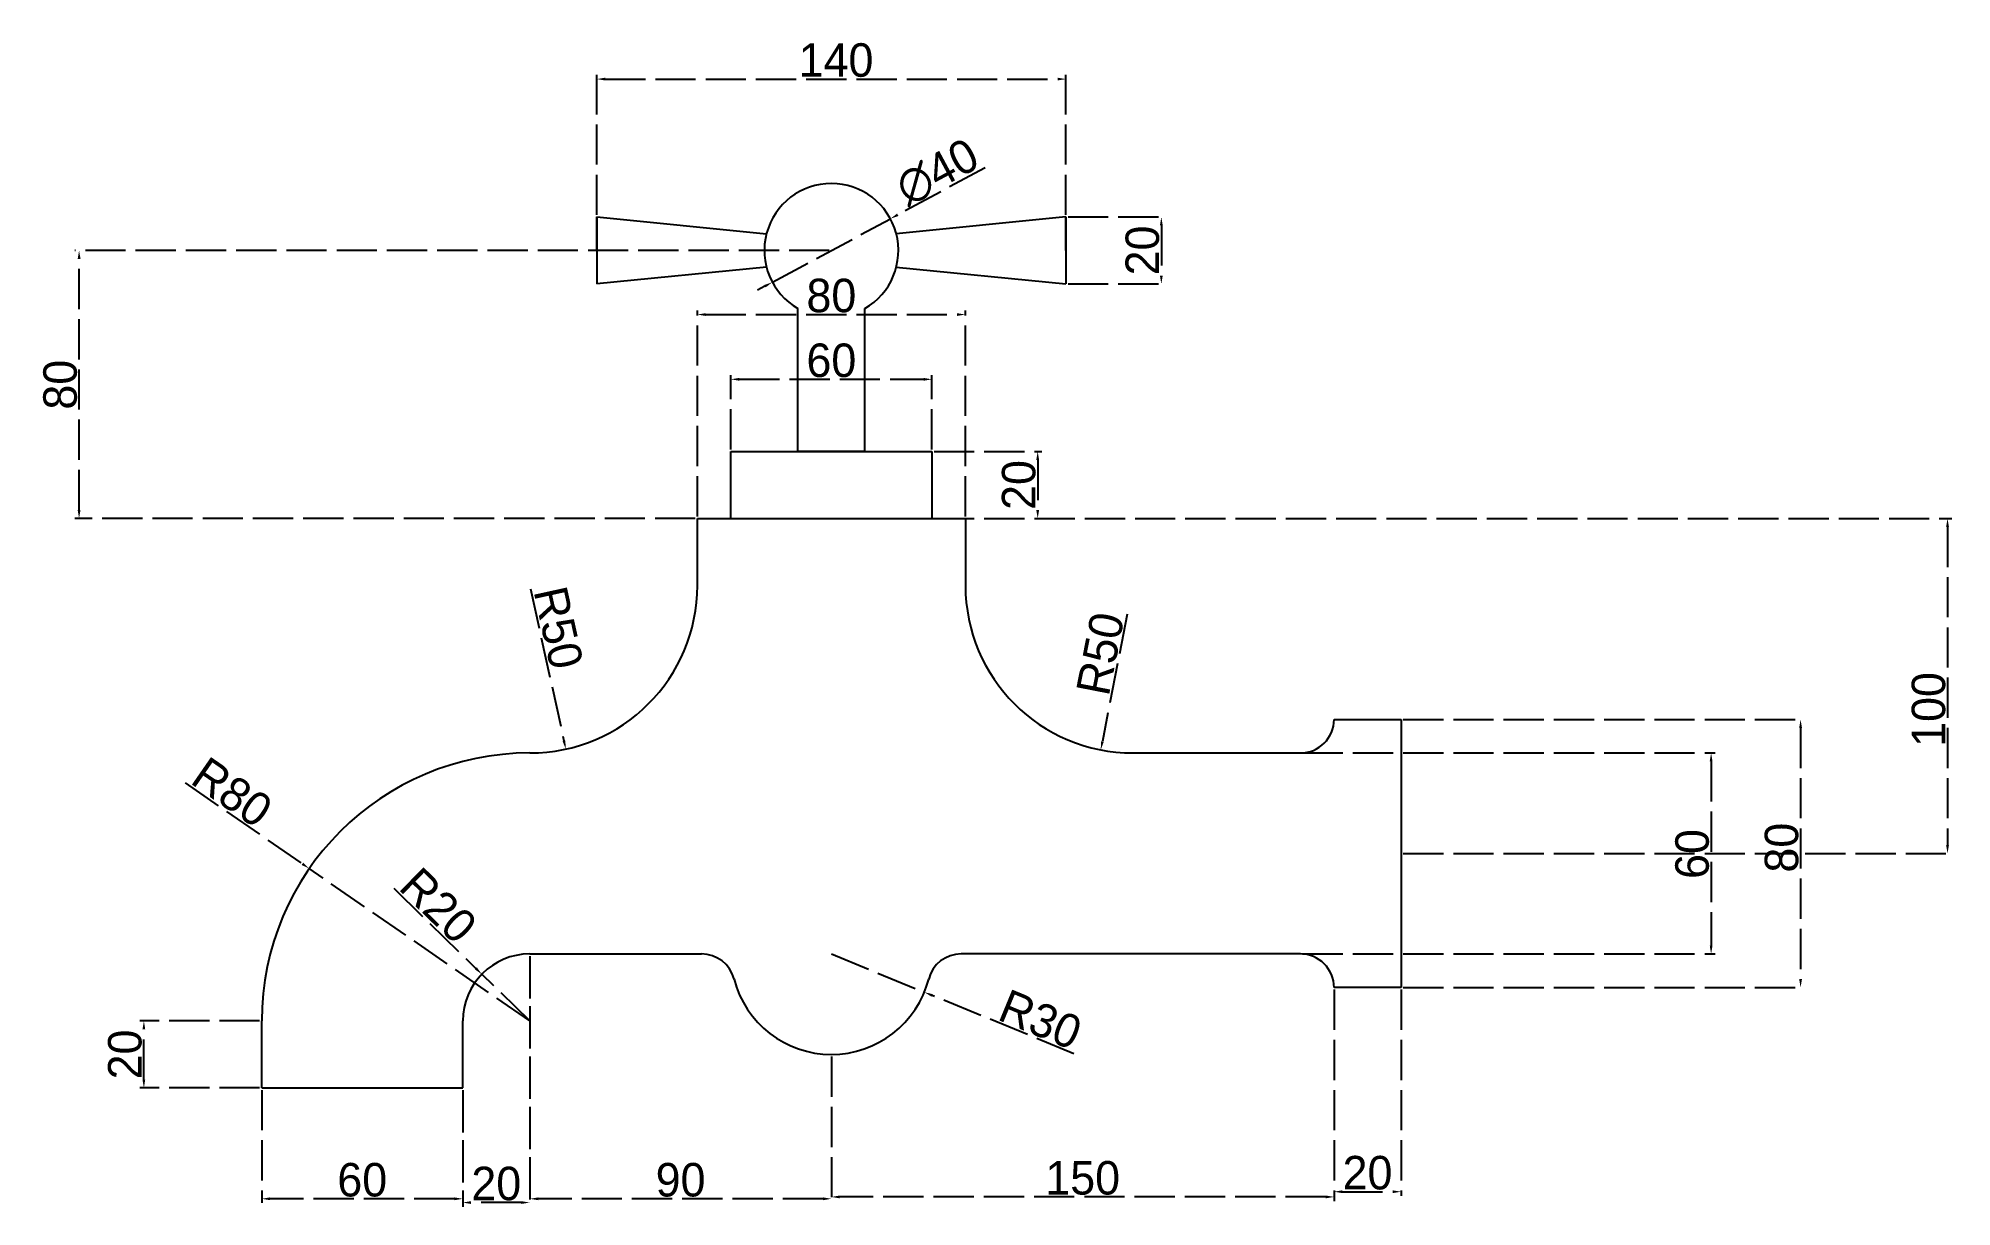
# Model space of a CAD drawing. Header units: millimetres. Extents: x 637 to 1208, y 357 to 706.
import ezdxf

# ---------------------------------------------------------------- set-up
doc = ezdxf.new("R2010")
doc.units = ezdxf.units.MM
doc.linetypes.add('ACAD_ISO02W100', pattern=[15, 12, -3])
doc.layers.add('Ölçülendirme', color=7, linetype='Continuous')
doc.dimstyles.new('ISO-25', dxfattribs={"dimtxt": 2.5, "dimasz": 2.5, "dimexe": 1.25, "dimexo": 0.625, "dimtad": 1, "dimtxsty": 'Standard', "dimcen": 2.5, "dimadec": 0, "dimazin": 0, "dimtfac": 1, "dimtmove": 0, "dimatfit": 3, "dimfxl": 1, "dimarcsym": 0})

# ---------------------------------------------------------------- blocks, each defined once
blk = doc.blocks.new('*D1')
at = {"layer": 'Defpoints', "color": 0, "linetype": 'ACAD_ISO02W100'}
for p in [(943.33, 693.76), (803.33, 652.6), (943.33, 652.6)]:
    blk.add_point(p, dxfattribs=at)
at = {"layer": 'Ölçülendirme', "color": 0, "linetype": 'ACAD_ISO02W100', "lineweight": -2}
for p, q in [((803.33, 653.23), (803.33, 695.01)), ((805.83, 693.76), (940.83, 693.76)), ((943.33, 653.23), (943.33, 695.01))]:
    blk.add_line(p, q, dxfattribs=at)
at = {"layer": 'Ölçülendirme', "color": 0, "linetype": 'ACAD_ISO02W100'}
for points in [[(805.83, 694.18), (805.83, 693.35), (803.33, 693.76)], [(940.83, 694.18), (940.83, 693.35), (943.33, 693.76)]]:
    blk.add_solid(points, dxfattribs=at)
at = {"layer": 'Ölçülendirme', "color": 0, "linetype": 'ACAD_ISO02W100', "insert": (874.72, 699.39), "char_height": 10, "attachment_point": 5}
blk.add_mtext('140', dxfattribs=at)
blk = doc.blocks.new('*D2')
at = {"layer": 'Defpoints', "color": 0, "linetype": 'ACAD_ISO02W100'}
for p in [(943.33, 652.6), (943.33, 632.6), (971.8, 632.6)]:
    blk.add_point(p, dxfattribs=at)
at = {"layer": 'Ölçülendirme', "color": 0, "linetype": 'ACAD_ISO02W100', "lineweight": -2}
for p, q in [((943.96, 652.6), (973.05, 652.6)), ((971.8, 650.1), (971.8, 635.1)), ((943.96, 632.6), (973.05, 632.6))]:
    blk.add_line(p, q, dxfattribs=at)
at = {"layer": 'Ölçülendirme', "color": 0, "linetype": 'ACAD_ISO02W100'}
for points in [[(971.39, 650.1), (972.22, 650.1), (971.8, 652.6)], [(971.39, 635.1), (972.22, 635.1), (971.8, 632.6)]]:
    blk.add_solid(points, dxfattribs=at)
at = {"layer": 'Ölçülendirme', "color": 0, "linetype": 'ACAD_ISO02W100', "insert": (966.18, 642.6), "char_height": 10, "attachment_point": 5, "rotation": 90}
blk.add_mtext('20', dxfattribs=at)
blk = doc.blocks.new('*D3')
at = {"layer": 'Defpoints', "color": 0, "linetype": 'ACAD_ISO02W100'}
for p in [(648.83, 642.6), (873.33, 642.6), (833.33, 562.6)]:
    blk.add_point(p, dxfattribs=at)
at = {"layer": 'Ölçülendirme', "color": 0, "linetype": 'ACAD_ISO02W100', "lineweight": -2}
for p, q in [((872.71, 642.6), (647.58, 642.6)), ((648.83, 565.1), (648.83, 640.1)), ((832.71, 562.6), (647.58, 562.6))]:
    blk.add_line(p, q, dxfattribs=at)
at = {"layer": 'Ölçülendirme', "color": 0, "linetype": 'ACAD_ISO02W100'}
for points in [[(648.41, 640.1), (649.25, 640.1), (648.83, 642.6)], [(648.41, 565.1), (649.25, 565.1), (648.83, 562.6)]]:
    blk.add_solid(points, dxfattribs=at)
at = {"layer": 'Ölçülendirme', "color": 0, "linetype": 'ACAD_ISO02W100', "insert": (643.21, 602.54), "char_height": 10, "attachment_point": 5, "rotation": 90}
blk.add_mtext('80', dxfattribs=at)
blk = doc.blocks.new('*D4')
at = {"layer": 'Defpoints', "color": 0, "linetype": 'ACAD_ISO02W100'}
for p in [(903.33, 604.14), (843.33, 582.6), (903.33, 582.6)]:
    blk.add_point(p, dxfattribs=at)
at = {"layer": 'Ölçülendirme', "color": 0, "linetype": 'ACAD_ISO02W100', "lineweight": -2}
for p, q in [((843.33, 583.23), (843.33, 605.39)), ((903.33, 583.23), (903.33, 605.39)), ((845.83, 604.14), (900.83, 604.14))]:
    blk.add_line(p, q, dxfattribs=at)
at = {"layer": 'Ölçülendirme', "color": 0, "linetype": 'ACAD_ISO02W100'}
for points in [[(845.83, 604.56), (845.83, 603.72), (843.33, 604.14)], [(900.83, 604.56), (900.83, 603.72), (903.33, 604.14)]]:
    blk.add_solid(points, dxfattribs=at)
at = {"layer": 'Ölçülendirme', "color": 0, "linetype": 'ACAD_ISO02W100', "insert": (873.33, 609.76), "char_height": 10, "attachment_point": 5}
blk.add_mtext('60', dxfattribs=at)
blk = doc.blocks.new('*D5')
at = {"layer": 'Defpoints', "color": 0, "linetype": 'ACAD_ISO02W100'}
for p in [(913.33, 623.48), (833.33, 562.6), (913.33, 562.6)]:
    blk.add_point(p, dxfattribs=at)
at = {"layer": 'Ölçülendirme', "color": 0, "linetype": 'ACAD_ISO02W100', "lineweight": -2}
for p, q in [((833.33, 563.23), (833.33, 624.73)), ((835.83, 623.48), (910.83, 623.48)), ((913.33, 563.23), (913.33, 624.73))]:
    blk.add_line(p, q, dxfattribs=at)
at = {"layer": 'Ölçülendirme', "color": 0, "linetype": 'ACAD_ISO02W100'}
for points in [[(835.83, 623.89), (835.83, 623.06), (833.33, 623.48)], [(910.83, 623.89), (910.83, 623.06), (913.33, 623.48)]]:
    blk.add_solid(points, dxfattribs=at)
at = {"layer": 'Ölçülendirme', "color": 0, "linetype": 'ACAD_ISO02W100', "insert": (873.33, 629.1), "char_height": 10, "attachment_point": 5}
blk.add_mtext('80', dxfattribs=at)
blk = doc.blocks.new('*D6')
at = {"layer": 'Defpoints', "color": 0, "linetype": 'ACAD_ISO02W100'}
for p in [(903.33, 582.6), (903.33, 562.6), (934.91, 562.6)]:
    blk.add_point(p, dxfattribs=at)
at = {"layer": 'Ölçülendirme', "color": 0, "linetype": 'ACAD_ISO02W100', "lineweight": -2}
for p, q in [((903.96, 582.6), (936.16, 582.6)), ((934.91, 580.1), (934.91, 565.1)), ((903.96, 562.6), (936.16, 562.6))]:
    blk.add_line(p, q, dxfattribs=at)
at = {"layer": 'Ölçülendirme', "color": 0, "linetype": 'ACAD_ISO02W100'}
for points in [[(934.49, 580.1), (935.32, 580.1), (934.91, 582.6)], [(934.49, 565.1), (935.32, 565.1), (934.91, 562.6)]]:
    blk.add_solid(points, dxfattribs=at)
at = {"layer": 'Ölçülendirme', "color": 0, "linetype": 'ACAD_ISO02W100', "insert": (929.28, 572.6), "char_height": 10, "attachment_point": 5, "rotation": 90}
blk.add_mtext('20', dxfattribs=at)
blk = doc.blocks.new('*D7')
at = {"layer": 'Defpoints', "color": 0, "linetype": 'ACAD_ISO02W100'}
for p in [(903.33, 562.6), (1043.33, 462.6), (1206.43, 462.6)]:
    blk.add_point(p, dxfattribs=at)
at = {"layer": 'Ölçülendirme', "color": 0, "linetype": 'ACAD_ISO02W100', "lineweight": -2}
for p, q in [((903.96, 562.6), (1207.68, 562.6)), ((1206.43, 560.1), (1206.43, 465.1)), ((1043.96, 462.6), (1207.68, 462.6))]:
    blk.add_line(p, q, dxfattribs=at)
at = {"layer": 'Ölçülendirme', "color": 0, "linetype": 'ACAD_ISO02W100'}
for points in [[(1206.01, 560.1), (1206.84, 560.1), (1206.43, 562.6)], [(1206.01, 465.1), (1206.84, 465.1), (1206.43, 462.6)]]:
    blk.add_solid(points, dxfattribs=at)
at = {"layer": 'Ölçülendirme', "color": 0, "linetype": 'ACAD_ISO02W100', "insert": (1200.8, 505.59), "char_height": 10, "attachment_point": 5, "rotation": 90}
blk.add_mtext('100', dxfattribs=at)
blk = doc.blocks.new('*D8')
at = {"layer": 'Defpoints', "color": 0, "linetype": 'ACAD_ISO02W100'}
for p in [(1013.33, 492.6), (1013.33, 432.6), (1135.87, 432.6)]:
    blk.add_point(p, dxfattribs=at)
at = {"layer": 'Ölçülendirme', "color": 0, "linetype": 'ACAD_ISO02W100', "lineweight": -2}
for p, q in [((1013.96, 492.6), (1137.12, 492.6)), ((1135.87, 490.1), (1135.87, 435.1)), ((1013.96, 432.6), (1137.12, 432.6))]:
    blk.add_line(p, q, dxfattribs=at)
at = {"layer": 'Ölçülendirme', "color": 0, "linetype": 'ACAD_ISO02W100'}
for points in [[(1135.46, 490.1), (1136.29, 490.1), (1135.87, 492.6)], [(1135.46, 435.1), (1136.29, 435.1), (1135.87, 432.6)]]:
    blk.add_solid(points, dxfattribs=at)
at = {"layer": 'Ölçülendirme', "color": 0, "linetype": 'ACAD_ISO02W100', "insert": (1130.25, 462.44), "char_height": 10, "attachment_point": 5, "rotation": 90}
blk.add_mtext('60', dxfattribs=at)
blk = doc.blocks.new('*D9')
at = {"layer": 'Defpoints', "color": 0, "linetype": 'ACAD_ISO02W100'}
for p in [(1043.33, 502.6), (1043.33, 422.6), (1162.57, 422.6)]:
    blk.add_point(p, dxfattribs=at)
at = {"layer": 'Ölçülendirme', "color": 0, "linetype": 'ACAD_ISO02W100', "lineweight": -2}
for p, q in [((1043.96, 502.6), (1163.82, 502.6)), ((1162.57, 500.1), (1162.57, 425.1)), ((1043.96, 422.6), (1163.82, 422.6))]:
    blk.add_line(p, q, dxfattribs=at)
at = {"layer": 'Ölçülendirme', "color": 0, "linetype": 'ACAD_ISO02W100'}
for points in [[(1162.15, 500.1), (1162.99, 500.1), (1162.57, 502.6)], [(1162.15, 425.1), (1162.99, 425.1), (1162.57, 422.6)]]:
    blk.add_solid(points, dxfattribs=at)
at = {"layer": 'Ölçülendirme', "color": 0, "linetype": 'ACAD_ISO02W100', "insert": (1156.94, 464.34), "char_height": 10, "attachment_point": 5, "rotation": 90}
blk.add_mtext('80', dxfattribs=at)
blk = doc.blocks.new('*D10')
at = {"layer": 'Defpoints', "color": 0, "linetype": 'ACAD_ISO02W100'}
for p in [(1023.33, 422.6), (1043.33, 422.6), (1043.33, 361.63)]:
    blk.add_point(p, dxfattribs=at)
at = {"layer": 'Ölçülendirme', "color": 0, "linetype": 'ACAD_ISO02W100', "lineweight": -2}
for p, q in [((1023.33, 421.98), (1023.33, 360.38)), ((1043.33, 421.98), (1043.33, 360.38)), ((1025.83, 361.63), (1040.83, 361.63))]:
    blk.add_line(p, q, dxfattribs=at)
at = {"layer": 'Ölçülendirme', "color": 0, "linetype": 'ACAD_ISO02W100'}
for points in [[(1025.83, 362.04), (1025.83, 361.21), (1023.33, 361.63)], [(1040.83, 362.04), (1040.83, 361.21), (1043.33, 361.63)]]:
    blk.add_solid(points, dxfattribs=at)
at = {"layer": 'Ölçülendirme', "color": 0, "linetype": 'ACAD_ISO02W100', "insert": (1033.33, 367.25), "char_height": 10, "attachment_point": 5}
blk.add_mtext('20', dxfattribs=at)
blk = doc.blocks.new('*D11')
at = {"layer": 'Defpoints', "color": 0, "linetype": 'ACAD_ISO02W100'}
for p in [(1023.33, 422.6), (873.33, 402.6), (873.33, 360.08)]:
    blk.add_point(p, dxfattribs=at)
at = {"layer": 'Ölçülendirme', "color": 0, "linetype": 'ACAD_ISO02W100', "lineweight": -2}
for p, q in [((1023.33, 421.98), (1023.33, 358.83)), ((873.33, 401.98), (873.33, 358.83)), ((1020.83, 360.08), (875.83, 360.08))]:
    blk.add_line(p, q, dxfattribs=at)
at = {"layer": 'Ölçülendirme', "color": 0, "linetype": 'ACAD_ISO02W100'}
for points in [[(875.83, 360.5), (875.83, 359.66), (873.33, 360.08)], [(1020.83, 360.5), (1020.83, 359.66), (1023.33, 360.08)]]:
    blk.add_solid(points, dxfattribs=at)
at = {"layer": 'Ölçülendirme', "color": 0, "linetype": 'ACAD_ISO02W100', "insert": (948.33, 365.71), "char_height": 10, "attachment_point": 5}
blk.add_mtext('150', dxfattribs=at)
blk = doc.blocks.new('*D12')
at = {"layer": 'Defpoints', "color": 0, "linetype": 'ACAD_ISO02W100'}
for p in [(783.33, 432.6), (873.33, 402.6), (783.33, 359.52)]:
    blk.add_point(p, dxfattribs=at)
at = {"layer": 'Ölçülendirme', "color": 0, "linetype": 'ACAD_ISO02W100', "lineweight": -2}
for p, q in [((783.33, 431.98), (783.33, 358.27)), ((873.33, 401.98), (873.33, 358.27)), ((870.83, 359.52), (785.83, 359.52))]:
    blk.add_line(p, q, dxfattribs=at)
at = {"layer": 'Ölçülendirme', "color": 0, "linetype": 'ACAD_ISO02W100'}
for points in [[(785.83, 359.94), (785.83, 359.1), (783.33, 359.52)], [(870.83, 359.94), (870.83, 359.1), (873.33, 359.52)]]:
    blk.add_solid(points, dxfattribs=at)
at = {"layer": 'Ölçülendirme', "color": 0, "linetype": 'ACAD_ISO02W100', "insert": (828.33, 365.14), "char_height": 10, "attachment_point": 5}
blk.add_mtext('90', dxfattribs=at)
blk = doc.blocks.new('*D13')
at = {"layer": 'Defpoints', "color": 0, "linetype": 'ACAD_ISO02W100'}
for p in [(783.33, 431.98), (763.33, 392.6), (763.33, 358.4)]:
    blk.add_point(p, dxfattribs=at)
at = {"layer": 'Ölçülendirme', "color": 0, "linetype": 'ACAD_ISO02W100', "lineweight": -2}
for p, q in [((783.33, 431.35), (783.33, 357.15)), ((763.33, 391.98), (763.33, 357.15)), ((780.83, 358.4), (765.83, 358.4))]:
    blk.add_line(p, q, dxfattribs=at)
at = {"layer": 'Ölçülendirme', "color": 0, "linetype": 'ACAD_ISO02W100'}
for points in [[(765.83, 358.81), (765.83, 357.98), (763.33, 358.4)], [(780.83, 358.81), (780.83, 357.98), (783.33, 358.4)]]:
    blk.add_solid(points, dxfattribs=at)
at = {"layer": 'Ölçülendirme', "color": 0, "linetype": 'ACAD_ISO02W100', "insert": (773.33, 364.02), "char_height": 10, "attachment_point": 5}
blk.add_mtext('20', dxfattribs=at)
blk = doc.blocks.new('*D14')
at = {"layer": 'Defpoints', "color": 0, "linetype": 'ACAD_ISO02W100'}
for p in [(703.33, 392.6), (763.33, 391.98), (703.33, 359.52)]:
    blk.add_point(p, dxfattribs=at)
at = {"layer": 'Ölçülendirme', "color": 0, "linetype": 'ACAD_ISO02W100', "lineweight": -2}
for p, q in [((703.33, 391.98), (703.33, 358.27)), ((763.33, 391.35), (763.33, 358.27)), ((760.83, 359.52), (705.83, 359.52))]:
    blk.add_line(p, q, dxfattribs=at)
at = {"layer": 'Ölçülendirme', "color": 0, "linetype": 'ACAD_ISO02W100'}
for points in [[(705.83, 359.94), (705.83, 359.1), (703.33, 359.52)], [(760.83, 359.94), (760.83, 359.1), (763.33, 359.52)]]:
    blk.add_solid(points, dxfattribs=at)
at = {"layer": 'Ölçülendirme', "color": 0, "linetype": 'ACAD_ISO02W100', "insert": (733.33, 365.14), "char_height": 10, "attachment_point": 5}
blk.add_mtext('60', dxfattribs=at)
blk = doc.blocks.new('*D15')
at = {"layer": 'Defpoints', "color": 0, "linetype": 'ACAD_ISO02W100'}
for p in [(668.16, 412.6), (703.33, 412.6), (703.33, 392.6)]:
    blk.add_point(p, dxfattribs=at)
at = {"layer": 'Ölçülendirme', "color": 0, "linetype": 'ACAD_ISO02W100', "lineweight": -2}
for p, q in [((702.71, 412.6), (666.91, 412.6)), ((668.16, 395.1), (668.16, 410.1)), ((702.71, 392.6), (666.91, 392.6))]:
    blk.add_line(p, q, dxfattribs=at)
at = {"layer": 'Ölçülendirme', "color": 0, "linetype": 'ACAD_ISO02W100'}
for points in [[(667.74, 410.1), (668.57, 410.1), (668.16, 412.6)], [(667.74, 395.1), (668.57, 395.1), (668.16, 392.6)]]:
    blk.add_solid(points, dxfattribs=at)
at = {"layer": 'Ölçülendirme', "color": 0, "linetype": 'ACAD_ISO02W100', "insert": (662.53, 402.6), "char_height": 10, "attachment_point": 5, "rotation": 90}
blk.add_mtext('20', dxfattribs=at)
blk = doc.blocks.new('*D16')
at = {"layer": 'Defpoints', "color": 0, "linetype": 'ACAD_ISO02W100'}
for p in [(769.01, 426.56), (783.33, 412.6)]:
    blk.add_point(p, dxfattribs=at)
at = {"layer": 'Ölçülendirme', "color": 0, "linetype": 'ACAD_ISO02W100', "lineweight": -2}
for p, q in [((742.72, 452.2), (767.22, 428.31)), ((783.33, 412.6), (769.01, 426.56))]:
    blk.add_line(p, q, dxfattribs=at)
at = {"layer": 'Ölçülendirme', "color": 0, "linetype": 'ACAD_ISO02W100'}
blk.add_solid([(767.52, 428.61), (766.93, 428.01), (769.01, 426.56)], dxfattribs=at)
at = {"layer": 'Ölçülendirme', "color": 0, "linetype": 'ACAD_ISO02W100', "insert": (756.05, 447.07), "char_height": 10, "attachment_point": 5, "rotation": 315.7198}
blk.add_mtext('R20', dxfattribs=at)
blk = doc.blocks.new('*D17')
at = {"layer": 'Defpoints', "color": 0, "linetype": 'ACAD_ISO02W100'}
for p in [(717.52, 458.09), (783.33, 412.6)]:
    blk.add_point(p, dxfattribs=at)
at = {"layer": 'Ölçülendirme', "color": 0, "linetype": 'ACAD_ISO02W100', "lineweight": -2}
for p, q in [((680.5, 483.68), (715.47, 459.51)), ((783.33, 412.6), (717.52, 458.09))]:
    blk.add_line(p, q, dxfattribs=at)
at = {"layer": 'Ölçülendirme', "color": 0, "linetype": 'ACAD_ISO02W100'}
blk.add_solid([(715.7, 459.85), (715.23, 459.17), (717.52, 458.09)], dxfattribs=at)
at = {"layer": 'Ölçülendirme', "color": 0, "linetype": 'ACAD_ISO02W100', "insert": (694.5, 480.85), "char_height": 10, "attachment_point": 5, "rotation": 325.3462}
blk.add_mtext('R80', dxfattribs=at)
blk = doc.blocks.new('*D18')
at = {"layer": 'Defpoints', "color": 0, "linetype": 'ACAD_ISO02W100'}
for p in [(873.33, 432.6), (901.08, 421.19)]:
    blk.add_point(p, dxfattribs=at)
at = {"layer": 'Ölçülendirme', "color": 0, "linetype": 'ACAD_ISO02W100', "lineweight": -2}
for p, q in [((873.33, 432.6), (901.08, 421.19)), ((945.71, 402.82), (903.39, 420.23))]:
    blk.add_line(p, q, dxfattribs=at)
at = {"layer": 'Ölçülendirme', "color": 0, "linetype": 'ACAD_ISO02W100'}
blk.add_solid([(903.55, 420.62), (903.23, 419.85), (901.08, 421.19)], dxfattribs=at)
at = {"layer": 'Ölçülendirme', "color": 0, "linetype": 'ACAD_ISO02W100', "insert": (935.71, 413.02), "char_height": 10, "attachment_point": 5, "rotation": 337.6339}
blk.add_mtext('R30', dxfattribs=at)
blk = doc.blocks.new('*D19')
at = {"layer": 'Defpoints', "color": 0, "linetype": 'ACAD_ISO02W100'}
for p in [(963.33, 542.6), (953.72, 493.53)]:
    blk.add_point(p, dxfattribs=at)
at = {"layer": 'Ölçülendirme', "color": 0, "linetype": 'ACAD_ISO02W100', "lineweight": -2}
blk.add_line((961.65, 534.02), (954.2, 495.99), dxfattribs=at)
at = {"layer": 'Ölçülendirme', "color": 0, "linetype": 'ACAD_ISO02W100'}
blk.add_solid([(953.79, 496.07), (954.61, 495.91), (953.72, 493.53)], dxfattribs=at)
at = {"layer": 'Ölçülendirme', "color": 0, "linetype": 'ACAD_ISO02W100', "insert": (953.61, 522.22), "char_height": 10, "attachment_point": 5, "rotation": 78.913}
blk.add_mtext('R50', dxfattribs=at)
blk = doc.blocks.new('*D20')
at = {"layer": 'Defpoints', "color": 0, "linetype": 'ACAD_ISO02W100'}
for p in [(783.33, 542.6), (794.07, 493.77)]:
    blk.add_point(p, dxfattribs=at)
at = {"layer": 'Ölçülendirme', "color": 0, "linetype": 'ACAD_ISO02W100', "lineweight": -2}
blk.add_line((783.55, 541.62), (793.53, 496.21), dxfattribs=at)
at = {"layer": 'Ölçülendirme', "color": 0, "linetype": 'ACAD_ISO02W100'}
blk.add_solid([(793.94, 496.3), (793.13, 496.12), (794.07, 493.77)], dxfattribs=at)
at = {"layer": 'Ölçülendirme', "color": 0, "linetype": 'ACAD_ISO02W100', "insert": (791.86, 530.01), "char_height": 10, "attachment_point": 5, "rotation": 282.3993}
blk.add_mtext('R50', dxfattribs=at)
blk = doc.blocks.new('*D21')
at = {"layer": 'Defpoints', "color": 0, "linetype": 'ACAD_ISO02W100'}
for p in [(890.95, 652.07), (855.72, 633.13)]:
    blk.add_point(p, dxfattribs=at)
at = {"layer": 'Ölçülendirme', "color": 0, "linetype": 'ACAD_ISO02W100', "lineweight": -2}
for p, q in [((919.18, 667.25), (893.15, 653.26)), ((855.72, 633.13), (890.95, 652.07)), ((853.52, 631.95), (851.31, 630.76))]:
    blk.add_line(p, q, dxfattribs=at)
at = {"layer": 'Ölçülendirme', "color": 0, "linetype": 'ACAD_ISO02W100'}
for points in [[(892.95, 653.62), (893.35, 652.89), (890.95, 652.07)], [(853.32, 632.31), (853.71, 631.58), (855.72, 633.13)]]:
    blk.add_solid(points, dxfattribs=at)
at = {"layer": 'Ölçülendirme', "color": 0, "linetype": 'ACAD_ISO02W100', "insert": (904.95, 665.99), "char_height": 10, "attachment_point": 5, "rotation": 28.2664}
blk.add_mtext('∅40', dxfattribs=at)

msp = doc.modelspace()

# ---------------------------------------------------------------- linework, layer by layer
for p, q in [((803.333, 642.601), (803.333, 652.601)), ((803.333, 652.601), (803.333, 632.601)), ((803.333, 652.601), (853.952, 647.539)), ((943.333, 652.601), (892.698, 647.601)), ((943.333, 642.601), (943.333, 652.601)), ((943.333, 652.601), (943.333, 632.601)), ((853.952, 637.663), (803.333, 632.601)), ((892.713, 637.663), (943.333, 632.601)), ((863.333, 622.601), (863.333, 625.281)), ((863.333, 582.601), (863.333, 622.601)), ((883.333, 622.601), (883.333, 625.281)), ((883.333, 582.601), (883.333, 622.601)), ((843.333, 562.601), (843.333, 582.601)), ((843.333, 582.601), (903.333, 582.601)), ((883.333, 582.601), (863.333, 582.601)), ((873.333, 582.601), (883.333, 582.601)), ((903.333, 582.601), (903.333, 562.601)), ((833.333, 542.601), (833.333, 562.601)), ((833.333, 562.601), (913.333, 562.601)), ((833.333, 562.601), (843.333, 562.601)), ((913.333, 562.601), (913.333, 542.601)), ((1023.333, 502.601), (1023.333, 502.601)), ((1023.333, 502.601), (1043.333, 502.601)), ((1043.333, 502.601), (1043.333, 422.601)), ((963.333, 492.601), (1013.333, 492.601)), ((783.333, 432.601), (834.603, 432.601)), ((1013.333, 432.601), (912.062, 432.601)), ((1043.333, 422.601), (1023.333, 422.601)), ((1023.333, 422.601), (1023.333, 422.601)), ((703.333, 392.601), (703.333, 412.601)), ((763.333, 392.601), (763.333, 412.601)), ((703.333, 392.601), (763.333, 392.601))]:
    msp.add_line(p, q)
for centre, radius, start, end in [((873.333, 642.601), 20, 300, 240), ((783.333, 542.601), 50, 270, 0), ((963.333, 542.601), 50, 180, 270), ((1013.333, 502.601), 10, 270, 0), ((783.333, 412.601), 80, 90, 180), ((783.333, 412.601), 20, 90, 180), ((834.603, 422.601), 10, 14.47751, 90), ((912.062, 422.601), 10, 90, 165.52249), ((1013.333, 422.601), 10, 0, 90), ((873.333, 432.601), 30, 194.47751, 345.52249)]:
    msp.add_arc(centre, radius, start, end)

# ---------------------------------------------------------------- dimensions: what is measured, and where the dimension line sits
at = {"layer": 'Ölçülendirme', "color": 2, "linetype": 'ACAD_ISO02W100'}
for base, p1, p2, picture, middle in [((943.333, 693.765), (803.333, 652.601), (943.333, 652.601), '*D1', (874.716, 693.765)), ((913.333, 623.476), (833.333, 562.601), (913.333, 562.601), '*D5', (873.333, 623.476)), ((763.333, 358.398), (783.333, 431.976), (763.333, 392.601), '*D13', (773.333, 358.398)), ((783.333, 359.52), (873.333, 402.601), (783.333, 432.601), '*D12', (828.333, 359.52)), ((873.333, 360.081), (1023.333, 422.601), (873.333, 402.601), '*D11', (948.333, 360.081)), ((1043.333, 361.626), (1023.333, 422.601), (1043.333, 422.601), '*D10', (1033.333, 361.626)), ((703.333, 359.52), (763.333, 391.976), (703.333, 392.601), '*D14', (733.333, 359.52))]:
    dim = msp.add_linear_dim(base=base, p1=p1, p2=p2, dimstyle='ISO-25', override={"dimtxt": 10}, dxfattribs=at)
    dim.commit()
    dim.dimension.update_dxf_attribs({"geometry": picture, "text_midpoint": middle, "dimtype": 160})
dim = msp.add_diameter_dim_2p(p1=(855.718, 633.13), p2=(890.948, 652.072), dimstyle='ISO-25', override={"dimtxt": 10}, dxfattribs=at)
dim.commit()
dim.dimension.update_dxf_attribs({"geometry": '*D21', "text_midpoint": (907.618, 661.036), "dimtype": 163})
for base, p1, p2, picture, middle in [((971.805, 632.601), (943.333, 652.601), (943.333, 632.601), '*D2', (971.805, 642.601)), ((648.831, 642.601), (833.333, 562.601), (873.333, 642.601), '*D3', (648.831, 602.54)), ((1206.427, 462.601), (903.333, 562.601), (1043.333, 462.601), '*D7', (1206.427, 505.595)), ((1162.569, 422.601), (1043.333, 502.601), (1043.333, 422.601), '*D9', (1162.569, 464.342)), ((1135.872, 432.601), (1013.333, 492.601), (1013.333, 432.601), '*D8', (1135.872, 462.438)), ((668.158, 412.601), (703.333, 392.601), (703.333, 412.601), '*D15', (668.158, 402.601))]:
    dim = msp.add_linear_dim(base=base, p1=p1, p2=p2, angle=90, dimstyle='ISO-25', override={"dimtxt": 10}, dxfattribs=at)
    dim.commit()
    dim.dimension.update_dxf_attribs({"geometry": picture, "text_midpoint": middle, "dimtype": 160})
dim = msp.add_linear_dim(base=(903.333, 604.14), p1=(843.333, 582.601), p2=(903.333, 582.601), dimstyle='ISO-25', override={"dimtxt": 10}, dxfattribs=at)
dim.commit()
dim.dimension.update_dxf_attribs({"geometry": '*D4', "text_midpoint": (873.333, 609.765)})
dim = msp.add_linear_dim(base=(934.906, 562.601), p1=(903.333, 582.601), p2=(903.333, 562.601), angle=90, dimstyle='ISO-25', override={"dimtxt": 10}, dxfattribs=at)
dim.commit()
dim.dimension.update_dxf_attribs({"geometry": '*D6', "text_midpoint": (929.281, 572.601)})
for center, mpoint, picture, middle in [((783.333, 542.601), (794.069, 493.767), '*D20', (786.367, 528.8)), ((963.333, 542.601), (953.718, 493.534), '*D19', (959.128, 521.143)), ((783.333, 412.601), (717.524, 458.09), '*D17', (691.297, 476.22)), ((783.333, 412.601), (769.014, 426.564), '*D16', (752.121, 443.038)), ((873.333, 432.601), (901.076, 421.185), '*D18', (933.571, 407.814))]:
    dim = msp.add_radius_dim(center=center, mpoint=mpoint, dimstyle='ISO-25', override={"dimtxt": 10}, dxfattribs=at)
    dim.commit()
    dim.dimension.update_dxf_attribs({"geometry": picture, "text_midpoint": middle, "dimtype": 164})

doc.saveas('drawing.dxf')
